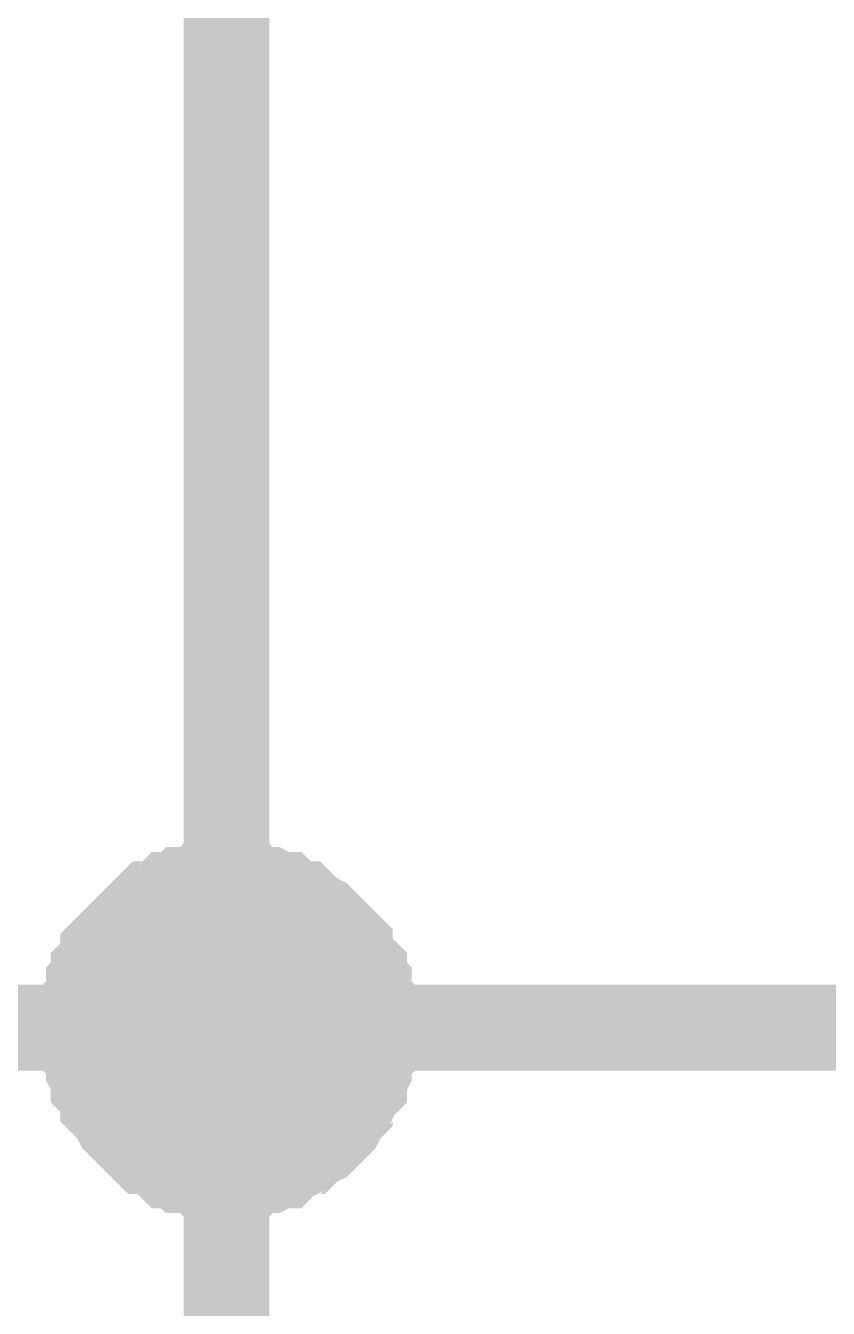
# Model space of a CAD drawing. Header units: millimetres. Extents: x -2024 to 917, y -725 to 13.
# Drawn here: x -1544.801 to -1541.998, y -440.143 to -435.669 of the extents above; entities that cross this region are included whole.
import ezdxf

# ---------------------------------------------------------------- set-up
doc = ezdxf.new("R2010")
doc.units = ezdxf.units.MM

msp = doc.modelspace()

# ---------------------------------------------------------------- linework, layer by layer
at = {"color": 7}
for points, const_width in [([(-1609.0623, -399.1745), (-1591.5678, -399.1745), (-1591.5678, -439.1642), (-1544.0993, -439.1642)], 0.2997), ([(-1516.608, -439.1642), (-1544.0993, -439.1642), (-1544.0993, -434.1634)], 0.2997), ([(-1544.5959, -439.1642), (-1544.5959, -439.1311), (-1544.5959, -439.1145), (-1544.5959, -439.0814), (-1544.5793, -439.0648), (-1544.5793, -439.0317), (-1544.5793, -439.0152), (-1544.5628, -438.9986), (-1544.5628, -438.9655), (-1544.5462, -438.9489), (-1544.5297, -438.9324), (-1544.5297, -438.8993), (-1544.5131, -438.8827), (-1544.4966, -438.8661), (-1544.48, -438.8496), (-1544.4635, -438.833), (-1544.4469, -438.8165), (-1544.4304, -438.7999), (-1544.4138, -438.7833), (-1544.3972, -438.7668), (-1544.3807, -438.7502), (-1544.3641, -438.7337), (-1544.331, -438.7337), (-1544.3145, -438.7171), (-1544.2979, -438.7006), (-1544.2648, -438.7006), (-1544.2483, -438.684), (-1544.2317, -438.684), (-1544.1986, -438.684), (-1544.1821, -438.6674), (-1544.149, -438.6674), (-1544.1324, -438.6674), (-1544.0993, -438.6674)], 0.2997), ([(-1544.5959, -439.1642), (-1544.5959, -439.1311), (-1544.5959, -439.1145), (-1544.5959, -439.0814), (-1544.5793, -439.0648), (-1544.5793, -439.0317), (-1544.5793, -439.0152), (-1544.5628, -438.9986), (-1544.5628, -438.9655), (-1544.5462, -438.9489), (-1544.5297, -438.9324), (-1544.5297, -438.8993), (-1544.5131, -438.8827), (-1544.4966, -438.8661), (-1544.48, -438.8496), (-1544.4635, -438.833), (-1544.4469, -438.8165), (-1544.4304, -438.7999), (-1544.4138, -438.7833), (-1544.3972, -438.7668), (-1544.3807, -438.7502), (-1544.3641, -438.7337), (-1544.331, -438.7337), (-1544.3145, -438.7171), (-1544.2979, -438.7006), (-1544.2648, -438.7006), (-1544.2483, -438.684), (-1544.2317, -438.684), (-1544.1986, -438.684), (-1544.1821, -438.6674), (-1544.149, -438.6674), (-1544.1324, -438.6674), (-1544.0993, -438.6674)], 0.2997), ([(-1544.5959, -439.1642), (-1544.5959, -439.1311), (-1544.5959, -439.1145), (-1544.5959, -439.0814), (-1544.5793, -439.0648), (-1544.5793, -439.0317), (-1544.5793, -439.0152), (-1544.5628, -438.9986), (-1544.5628, -438.9655), (-1544.5462, -438.9489), (-1544.5297, -438.9324), (-1544.5297, -438.8993), (-1544.5131, -438.8827), (-1544.4966, -438.8661), (-1544.48, -438.8496), (-1544.4635, -438.833), (-1544.4469, -438.8165), (-1544.4304, -438.7999), (-1544.4138, -438.7833), (-1544.3972, -438.7668), (-1544.3807, -438.7502), (-1544.3641, -438.7337), (-1544.331, -438.7337), (-1544.3145, -438.7171), (-1544.2979, -438.7006), (-1544.2648, -438.7006), (-1544.2483, -438.684), (-1544.2317, -438.684), (-1544.1986, -438.684), (-1544.1821, -438.6674), (-1544.149, -438.6674), (-1544.1324, -438.6674), (-1544.0993, -438.6674)], 0.2997), ([(-1544.5959, -439.1642), (-1544.5959, -439.1311), (-1544.5959, -439.1145), (-1544.5959, -439.0814), (-1544.5793, -439.0648), (-1544.5793, -439.0317), (-1544.5793, -439.0152), (-1544.5628, -438.9986), (-1544.5628, -438.9655), (-1544.5462, -438.9489), (-1544.5297, -438.9324), (-1544.5297, -438.8993), (-1544.5131, -438.8827), (-1544.4966, -438.8661), (-1544.48, -438.8496), (-1544.4635, -438.833), (-1544.4469, -438.8165), (-1544.4304, -438.7999), (-1544.4138, -438.7833), (-1544.3972, -438.7668), (-1544.3807, -438.7502), (-1544.3641, -438.7337), (-1544.331, -438.7337), (-1544.3145, -438.7171), (-1544.2979, -438.7006), (-1544.2648, -438.7006), (-1544.2483, -438.684), (-1544.2317, -438.684), (-1544.1986, -438.684), (-1544.1821, -438.6674), (-1544.149, -438.6674), (-1544.1324, -438.6674), (-1544.0993, -438.6674)], 0.2997), ([(-1544.5959, -439.1642), (-1544.5959, -439.1311), (-1544.5959, -439.1145), (-1544.5959, -439.0814), (-1544.5793, -439.0648), (-1544.5793, -439.0317), (-1544.5793, -439.0152), (-1544.5628, -438.9986), (-1544.5628, -438.9655), (-1544.5462, -438.9489), (-1544.5297, -438.9324), (-1544.5297, -438.8993), (-1544.5131, -438.8827), (-1544.4966, -438.8661), (-1544.48, -438.8496), (-1544.4635, -438.833), (-1544.4469, -438.8165), (-1544.4304, -438.7999), (-1544.4138, -438.7833), (-1544.3972, -438.7668), (-1544.3807, -438.7502), (-1544.3641, -438.7337), (-1544.331, -438.7337), (-1544.3145, -438.7171), (-1544.2979, -438.7006), (-1544.2648, -438.7006), (-1544.2483, -438.684), (-1544.2317, -438.684), (-1544.1986, -438.684), (-1544.1821, -438.6674), (-1544.149, -438.6674), (-1544.1324, -438.6674), (-1544.0993, -438.6674)], 0.2997), ([(-1544.5959, -439.1642), (-1544.5959, -439.1311), (-1544.5959, -439.1145), (-1544.5959, -439.0814), (-1544.5793, -439.0648), (-1544.5793, -439.0317), (-1544.5793, -439.0152), (-1544.5628, -438.9986), (-1544.5628, -438.9655), (-1544.5462, -438.9489), (-1544.5297, -438.9324), (-1544.5297, -438.8993), (-1544.5131, -438.8827), (-1544.4966, -438.8661), (-1544.48, -438.8496), (-1544.4635, -438.833), (-1544.4469, -438.8165), (-1544.4304, -438.7999), (-1544.4138, -438.7833), (-1544.3972, -438.7668), (-1544.3807, -438.7502), (-1544.3641, -438.7337), (-1544.331, -438.7337), (-1544.3145, -438.7171), (-1544.2979, -438.7006), (-1544.2648, -438.7006), (-1544.2483, -438.684), (-1544.2317, -438.684), (-1544.1986, -438.684), (-1544.1821, -438.6674), (-1544.149, -438.6674), (-1544.1324, -438.6674), (-1544.0993, -438.6674)], 0.2997), ([(-1544.0993, -438.6674), (-1544.0993, -438.6674)], 0.2997), ([(-1544.0993, -438.6674), (-1544.0662, -438.6674), (-1544.0497, -438.6674), (-1544.0166, -438.6674), (-1544, -438.684), (-1543.9669, -438.684), (-1543.9504, -438.684), (-1543.9173, -438.7006), (-1543.9007, -438.7006), (-1543.8842, -438.7171), (-1543.8511, -438.7337), (-1543.8345, -438.7337), (-1543.818, -438.7502), (-1543.8014, -438.7668), (-1543.7683, -438.7833), (-1543.7518, -438.7999), (-1543.7352, -438.8165), (-1543.7187, -438.833), (-1543.7021, -438.8496), (-1543.6856, -438.8661), (-1543.669, -438.8827), (-1543.669, -438.8993), (-1543.6525, -438.9324), (-1543.6359, -438.9489), (-1543.6193, -438.9655), (-1543.6193, -438.9986), (-1543.6028, -439.0152), (-1543.6028, -439.0317), (-1543.6028, -439.0648), (-1543.5862, -439.0814), (-1543.5862, -439.1145), (-1543.5862, -439.1311), (-1543.5862, -439.1642)], 0.2997), ([(-1544.0993, -438.6674), (-1544.0993, -438.6674)], 0.2997), ([(-1544.0993, -438.6674), (-1544.0662, -438.6674), (-1544.0497, -438.6674), (-1544.0166, -438.6674), (-1544, -438.684), (-1543.9669, -438.684), (-1543.9504, -438.684), (-1543.9173, -438.7006), (-1543.9007, -438.7006), (-1543.8842, -438.7171), (-1543.8511, -438.7337), (-1543.8345, -438.7337), (-1543.818, -438.7502), (-1543.8014, -438.7668), (-1543.7683, -438.7833), (-1543.7518, -438.7999), (-1543.7352, -438.8165), (-1543.7187, -438.833), (-1543.7021, -438.8496), (-1543.6856, -438.8661), (-1543.669, -438.8827), (-1543.669, -438.8993), (-1543.6525, -438.9324), (-1543.6359, -438.9489), (-1543.6193, -438.9655), (-1543.6193, -438.9986), (-1543.6028, -439.0152), (-1543.6028, -439.0317), (-1543.6028, -439.0648), (-1543.5862, -439.0814), (-1543.5862, -439.1145), (-1543.5862, -439.1311), (-1543.5862, -439.1642)], 0.2997), ([(-1544.0993, -438.6674), (-1544.0993, -438.6674)], 0.2997), ([(-1544.0993, -438.6674), (-1544.0662, -438.6674), (-1544.0497, -438.6674), (-1544.0166, -438.6674), (-1544, -438.684), (-1543.9669, -438.684), (-1543.9504, -438.684), (-1543.9173, -438.7006), (-1543.9007, -438.7006), (-1543.8842, -438.7171), (-1543.8511, -438.7337), (-1543.8345, -438.7337), (-1543.818, -438.7502), (-1543.8014, -438.7668), (-1543.7683, -438.7833), (-1543.7518, -438.7999), (-1543.7352, -438.8165), (-1543.7187, -438.833), (-1543.7021, -438.8496), (-1543.6856, -438.8661), (-1543.669, -438.8827), (-1543.669, -438.8993), (-1543.6525, -438.9324), (-1543.6359, -438.9489), (-1543.6193, -438.9655), (-1543.6193, -438.9986), (-1543.6028, -439.0152), (-1543.6028, -439.0317), (-1543.6028, -439.0648), (-1543.5862, -439.0814), (-1543.5862, -439.1145), (-1543.5862, -439.1311), (-1543.5862, -439.1642)], 0.2997), ([(-1544.0993, -438.6674), (-1544.0993, -438.6674)], 0.2997), ([(-1544.0993, -438.6674), (-1544.0662, -438.6674), (-1544.0497, -438.6674), (-1544.0166, -438.6674), (-1544, -438.684), (-1543.9669, -438.684), (-1543.9504, -438.684), (-1543.9173, -438.7006), (-1543.9007, -438.7006), (-1543.8842, -438.7171), (-1543.8511, -438.7337), (-1543.8345, -438.7337), (-1543.818, -438.7502), (-1543.8014, -438.7668), (-1543.7683, -438.7833), (-1543.7518, -438.7999), (-1543.7352, -438.8165), (-1543.7187, -438.833), (-1543.7021, -438.8496), (-1543.6856, -438.8661), (-1543.669, -438.8827), (-1543.669, -438.8993), (-1543.6525, -438.9324), (-1543.6359, -438.9489), (-1543.6193, -438.9655), (-1543.6193, -438.9986), (-1543.6028, -439.0152), (-1543.6028, -439.0317), (-1543.6028, -439.0648), (-1543.5862, -439.0814), (-1543.5862, -439.1145), (-1543.5862, -439.1311), (-1543.5862, -439.1642)], 0.2997), ([(-1544.0993, -438.6674), (-1544.0993, -438.6674)], 0.2997), ([(-1544.0993, -438.6674), (-1544.0662, -438.6674), (-1544.0497, -438.6674), (-1544.0166, -438.6674), (-1544, -438.684), (-1543.9669, -438.684), (-1543.9504, -438.684), (-1543.9173, -438.7006), (-1543.9007, -438.7006), (-1543.8842, -438.7171), (-1543.8511, -438.7337), (-1543.8345, -438.7337), (-1543.818, -438.7502), (-1543.8014, -438.7668), (-1543.7683, -438.7833), (-1543.7518, -438.7999), (-1543.7352, -438.8165), (-1543.7187, -438.833), (-1543.7021, -438.8496), (-1543.6856, -438.8661), (-1543.669, -438.8827), (-1543.669, -438.8993), (-1543.6525, -438.9324), (-1543.6359, -438.9489), (-1543.6193, -438.9655), (-1543.6193, -438.9986), (-1543.6028, -439.0152), (-1543.6028, -439.0317), (-1543.6028, -439.0648), (-1543.5862, -439.0814), (-1543.5862, -439.1145), (-1543.5862, -439.1311), (-1543.5862, -439.1642)], 0.2997), ([(-1544.0993, -438.6674), (-1544.0993, -438.6674)], 0.2997), ([(-1544.0993, -438.6674), (-1544.0662, -438.6674), (-1544.0497, -438.6674), (-1544.0166, -438.6674), (-1544, -438.684), (-1543.9669, -438.684), (-1543.9504, -438.684), (-1543.9173, -438.7006), (-1543.9007, -438.7006), (-1543.8842, -438.7171), (-1543.8511, -438.7337), (-1543.8345, -438.7337), (-1543.818, -438.7502), (-1543.8014, -438.7668), (-1543.7683, -438.7833), (-1543.7518, -438.7999), (-1543.7352, -438.8165), (-1543.7187, -438.833), (-1543.7021, -438.8496), (-1543.6856, -438.8661), (-1543.669, -438.8827), (-1543.669, -438.8993), (-1543.6525, -438.9324), (-1543.6359, -438.9489), (-1543.6193, -438.9655), (-1543.6193, -438.9986), (-1543.6028, -439.0152), (-1543.6028, -439.0317), (-1543.6028, -439.0648), (-1543.5862, -439.0814), (-1543.5862, -439.1145), (-1543.5862, -439.1311), (-1543.5862, -439.1642)], 0.2997), ([(-1544.5959, -439.1642), (-1544.5959, -439.1311), (-1544.5959, -439.1145), (-1544.5959, -439.0814), (-1544.5793, -439.0648), (-1544.5793, -439.0317), (-1544.5793, -439.0152), (-1544.5628, -438.9986), (-1544.5628, -438.9655), (-1544.5462, -438.9489), (-1544.5297, -438.9324), (-1544.5297, -438.8993), (-1544.5131, -438.8827), (-1544.4966, -438.8661), (-1544.48, -438.8496), (-1544.4635, -438.833), (-1544.4469, -438.8165), (-1544.4304, -438.7999), (-1544.4138, -438.7833), (-1544.3972, -438.7668), (-1544.3807, -438.7502), (-1544.3641, -438.7337), (-1544.331, -438.7337), (-1544.3145, -438.7171), (-1544.2979, -438.7006), (-1544.2648, -438.7006), (-1544.2483, -438.684), (-1544.2317, -438.684), (-1544.1986, -438.684), (-1544.1821, -438.6674), (-1544.149, -438.6674), (-1544.1324, -438.6674), (-1544.0993, -438.6674)], 0.0991), ([(-1544.5959, -439.1642), (-1544.5959, -439.1311), (-1544.5959, -439.1145), (-1544.5959, -439.0814), (-1544.5793, -439.0648), (-1544.5793, -439.0317), (-1544.5793, -439.0152), (-1544.5628, -438.9986), (-1544.5628, -438.9655), (-1544.5462, -438.9489), (-1544.5297, -438.9324), (-1544.5297, -438.8993), (-1544.5131, -438.8827), (-1544.4966, -438.8661), (-1544.48, -438.8496), (-1544.4635, -438.833), (-1544.4469, -438.8165), (-1544.4304, -438.7999), (-1544.4138, -438.7833), (-1544.3972, -438.7668), (-1544.3807, -438.7502), (-1544.3641, -438.7337), (-1544.331, -438.7337), (-1544.3145, -438.7171), (-1544.2979, -438.7006), (-1544.2648, -438.7006), (-1544.2483, -438.684), (-1544.2317, -438.684), (-1544.1986, -438.684), (-1544.1821, -438.6674), (-1544.149, -438.6674), (-1544.1324, -438.6674), (-1544.0993, -438.6674)], 0.0991), ([(-1544.5959, -439.1642), (-1544.5959, -439.1311), (-1544.5959, -439.1145), (-1544.5959, -439.0814), (-1544.5793, -439.0648), (-1544.5793, -439.0317), (-1544.5793, -439.0152), (-1544.5628, -438.9986), (-1544.5628, -438.9655), (-1544.5462, -438.9489), (-1544.5297, -438.9324), (-1544.5297, -438.8993), (-1544.5131, -438.8827), (-1544.4966, -438.8661), (-1544.48, -438.8496), (-1544.4635, -438.833), (-1544.4469, -438.8165), (-1544.4304, -438.7999), (-1544.4138, -438.7833), (-1544.3972, -438.7668), (-1544.3807, -438.7502), (-1544.3641, -438.7337), (-1544.331, -438.7337), (-1544.3145, -438.7171), (-1544.2979, -438.7006), (-1544.2648, -438.7006), (-1544.2483, -438.684), (-1544.2317, -438.684), (-1544.1986, -438.684), (-1544.1821, -438.6674), (-1544.149, -438.6674), (-1544.1324, -438.6674), (-1544.0993, -438.6674)], 0.0991), ([(-1544.5959, -439.1642), (-1544.5959, -439.1311), (-1544.5959, -439.1145), (-1544.5959, -439.0814), (-1544.5793, -439.0648), (-1544.5793, -439.0317), (-1544.5793, -439.0152), (-1544.5628, -438.9986), (-1544.5628, -438.9655), (-1544.5462, -438.9489), (-1544.5297, -438.9324), (-1544.5297, -438.8993), (-1544.5131, -438.8827), (-1544.4966, -438.8661), (-1544.48, -438.8496), (-1544.4635, -438.833), (-1544.4469, -438.8165), (-1544.4304, -438.7999), (-1544.4138, -438.7833), (-1544.3972, -438.7668), (-1544.3807, -438.7502), (-1544.3641, -438.7337), (-1544.331, -438.7337), (-1544.3145, -438.7171), (-1544.2979, -438.7006), (-1544.2648, -438.7006), (-1544.2483, -438.684), (-1544.2317, -438.684), (-1544.1986, -438.684), (-1544.1821, -438.6674), (-1544.149, -438.6674), (-1544.1324, -438.6674), (-1544.0993, -438.6674)], 0.0991), ([(-1544.5959, -439.1642), (-1544.5959, -439.1311), (-1544.5959, -439.1145), (-1544.5959, -439.0814), (-1544.5793, -439.0648), (-1544.5793, -439.0317), (-1544.5793, -439.0152), (-1544.5628, -438.9986), (-1544.5628, -438.9655), (-1544.5462, -438.9489), (-1544.5297, -438.9324), (-1544.5297, -438.8993), (-1544.5131, -438.8827), (-1544.4966, -438.8661), (-1544.48, -438.8496), (-1544.4635, -438.833), (-1544.4469, -438.8165), (-1544.4304, -438.7999), (-1544.4138, -438.7833), (-1544.3972, -438.7668), (-1544.3807, -438.7502), (-1544.3641, -438.7337), (-1544.331, -438.7337), (-1544.3145, -438.7171), (-1544.2979, -438.7006), (-1544.2648, -438.7006), (-1544.2483, -438.684), (-1544.2317, -438.684), (-1544.1986, -438.684), (-1544.1821, -438.6674), (-1544.149, -438.6674), (-1544.1324, -438.6674), (-1544.0993, -438.6674)], 0.0991), ([(-1544.5959, -439.1642), (-1544.5959, -439.1311), (-1544.5959, -439.1145), (-1544.5959, -439.0814), (-1544.5793, -439.0648), (-1544.5793, -439.0317), (-1544.5793, -439.0152), (-1544.5628, -438.9986), (-1544.5628, -438.9655), (-1544.5462, -438.9489), (-1544.5297, -438.9324), (-1544.5297, -438.8993), (-1544.5131, -438.8827), (-1544.4966, -438.8661), (-1544.48, -438.8496), (-1544.4635, -438.833), (-1544.4469, -438.8165), (-1544.4304, -438.7999), (-1544.4138, -438.7833), (-1544.3972, -438.7668), (-1544.3807, -438.7502), (-1544.3641, -438.7337), (-1544.331, -438.7337), (-1544.3145, -438.7171), (-1544.2979, -438.7006), (-1544.2648, -438.7006), (-1544.2483, -438.684), (-1544.2317, -438.684), (-1544.1986, -438.684), (-1544.1821, -438.6674), (-1544.149, -438.6674), (-1544.1324, -438.6674), (-1544.0993, -438.6674)], 0.0991), ([(-1544.0993, -438.6674), (-1544.0993, -438.6674)], 0.0991), ([(-1544.0993, -438.6674), (-1544.0662, -438.6674), (-1544.0497, -438.6674), (-1544.0166, -438.6674), (-1544, -438.684), (-1543.9669, -438.684), (-1543.9504, -438.684), (-1543.9173, -438.7006), (-1543.9007, -438.7006), (-1543.8842, -438.7171), (-1543.8511, -438.7337), (-1543.8345, -438.7337), (-1543.818, -438.7502), (-1543.8014, -438.7668), (-1543.7683, -438.7833), (-1543.7518, -438.7999), (-1543.7352, -438.8165), (-1543.7187, -438.833), (-1543.7021, -438.8496), (-1543.6856, -438.8661), (-1543.669, -438.8827), (-1543.669, -438.8993), (-1543.6525, -438.9324), (-1543.6359, -438.9489), (-1543.6193, -438.9655), (-1543.6193, -438.9986), (-1543.6028, -439.0152), (-1543.6028, -439.0317), (-1543.6028, -439.0648), (-1543.5862, -439.0814), (-1543.5862, -439.1145), (-1543.5862, -439.1311), (-1543.5862, -439.1642)], 0.0991), ([(-1544.0993, -438.6674), (-1544.0993, -438.6674)], 0.0991), ([(-1544.0993, -438.6674), (-1544.0662, -438.6674), (-1544.0497, -438.6674), (-1544.0166, -438.6674), (-1544, -438.684), (-1543.9669, -438.684), (-1543.9504, -438.684), (-1543.9173, -438.7006), (-1543.9007, -438.7006), (-1543.8842, -438.7171), (-1543.8511, -438.7337), (-1543.8345, -438.7337), (-1543.818, -438.7502), (-1543.8014, -438.7668), (-1543.7683, -438.7833), (-1543.7518, -438.7999), (-1543.7352, -438.8165), (-1543.7187, -438.833), (-1543.7021, -438.8496), (-1543.6856, -438.8661), (-1543.669, -438.8827), (-1543.669, -438.8993), (-1543.6525, -438.9324), (-1543.6359, -438.9489), (-1543.6193, -438.9655), (-1543.6193, -438.9986), (-1543.6028, -439.0152), (-1543.6028, -439.0317), (-1543.6028, -439.0648), (-1543.5862, -439.0814), (-1543.5862, -439.1145), (-1543.5862, -439.1311), (-1543.5862, -439.1642)], 0.0991), ([(-1544.0993, -438.6674), (-1544.0993, -438.6674)], 0.0991), ([(-1544.0993, -438.6674), (-1544.0662, -438.6674), (-1544.0497, -438.6674), (-1544.0166, -438.6674), (-1544, -438.684), (-1543.9669, -438.684), (-1543.9504, -438.684), (-1543.9173, -438.7006), (-1543.9007, -438.7006), (-1543.8842, -438.7171), (-1543.8511, -438.7337), (-1543.8345, -438.7337), (-1543.818, -438.7502), (-1543.8014, -438.7668), (-1543.7683, -438.7833), (-1543.7518, -438.7999), (-1543.7352, -438.8165), (-1543.7187, -438.833), (-1543.7021, -438.8496), (-1543.6856, -438.8661), (-1543.669, -438.8827), (-1543.669, -438.8993), (-1543.6525, -438.9324), (-1543.6359, -438.9489), (-1543.6193, -438.9655), (-1543.6193, -438.9986), (-1543.6028, -439.0152), (-1543.6028, -439.0317), (-1543.6028, -439.0648), (-1543.5862, -439.0814), (-1543.5862, -439.1145), (-1543.5862, -439.1311), (-1543.5862, -439.1642)], 0.0991), ([(-1544.0993, -438.6674), (-1544.0993, -438.6674)], 0.0991), ([(-1544.0993, -438.6674), (-1544.0662, -438.6674), (-1544.0497, -438.6674), (-1544.0166, -438.6674), (-1544, -438.684), (-1543.9669, -438.684), (-1543.9504, -438.684), (-1543.9173, -438.7006), (-1543.9007, -438.7006), (-1543.8842, -438.7171), (-1543.8511, -438.7337), (-1543.8345, -438.7337), (-1543.818, -438.7502), (-1543.8014, -438.7668), (-1543.7683, -438.7833), (-1543.7518, -438.7999), (-1543.7352, -438.8165), (-1543.7187, -438.833), (-1543.7021, -438.8496), (-1543.6856, -438.8661), (-1543.669, -438.8827), (-1543.669, -438.8993), (-1543.6525, -438.9324), (-1543.6359, -438.9489), (-1543.6193, -438.9655), (-1543.6193, -438.9986), (-1543.6028, -439.0152), (-1543.6028, -439.0317), (-1543.6028, -439.0648), (-1543.5862, -439.0814), (-1543.5862, -439.1145), (-1543.5862, -439.1311), (-1543.5862, -439.1642)], 0.0991), ([(-1544.0993, -438.6674), (-1544.0993, -438.6674)], 0.0991), ([(-1544.0993, -438.6674), (-1544.0662, -438.6674), (-1544.0497, -438.6674), (-1544.0166, -438.6674), (-1544, -438.684), (-1543.9669, -438.684), (-1543.9504, -438.684), (-1543.9173, -438.7006), (-1543.9007, -438.7006), (-1543.8842, -438.7171), (-1543.8511, -438.7337), (-1543.8345, -438.7337), (-1543.818, -438.7502), (-1543.8014, -438.7668), (-1543.7683, -438.7833), (-1543.7518, -438.7999), (-1543.7352, -438.8165), (-1543.7187, -438.833), (-1543.7021, -438.8496), (-1543.6856, -438.8661), (-1543.669, -438.8827), (-1543.669, -438.8993), (-1543.6525, -438.9324), (-1543.6359, -438.9489), (-1543.6193, -438.9655), (-1543.6193, -438.9986), (-1543.6028, -439.0152), (-1543.6028, -439.0317), (-1543.6028, -439.0648), (-1543.5862, -439.0814), (-1543.5862, -439.1145), (-1543.5862, -439.1311), (-1543.5862, -439.1642)], 0.0991), ([(-1544.0993, -438.6674), (-1544.0993, -438.6674)], 0.0991), ([(-1544.0993, -438.6674), (-1544.0662, -438.6674), (-1544.0497, -438.6674), (-1544.0166, -438.6674), (-1544, -438.684), (-1543.9669, -438.684), (-1543.9504, -438.684), (-1543.9173, -438.7006), (-1543.9007, -438.7006), (-1543.8842, -438.7171), (-1543.8511, -438.7337), (-1543.8345, -438.7337), (-1543.818, -438.7502), (-1543.8014, -438.7668), (-1543.7683, -438.7833), (-1543.7518, -438.7999), (-1543.7352, -438.8165), (-1543.7187, -438.833), (-1543.7021, -438.8496), (-1543.6856, -438.8661), (-1543.669, -438.8827), (-1543.669, -438.8993), (-1543.6525, -438.9324), (-1543.6359, -438.9489), (-1543.6193, -438.9655), (-1543.6193, -438.9986), (-1543.6028, -439.0152), (-1543.6028, -439.0317), (-1543.6028, -439.0648), (-1543.5862, -439.0814), (-1543.5862, -439.1145), (-1543.5862, -439.1311), (-1543.5862, -439.1642)], 0.0991), ([(-1544.0993, -439.6775), (-1544.1324, -439.6775), (-1544.149, -439.6775), (-1544.1821, -439.6775), (-1544.1986, -439.661), (-1544.2317, -439.661), (-1544.2483, -439.661), (-1544.2648, -439.6444), (-1544.2979, -439.6444), (-1544.3145, -439.6279), (-1544.331, -439.6113), (-1544.3641, -439.5947), (-1544.3807, -439.5947), (-1544.3972, -439.5782), (-1544.4138, -439.5616), (-1544.4304, -439.5451), (-1544.4469, -439.5285), (-1544.4635, -439.5119), (-1544.48, -439.4954), (-1544.4966, -439.4623), (-1544.5131, -439.4457), (-1544.5297, -439.4291), (-1544.5297, -439.4126), (-1544.5462, -439.3795), (-1544.5628, -439.3629), (-1544.5628, -439.3464), (-1544.5793, -439.3132), (-1544.5793, -439.2967), (-1544.5793, -439.2636), (-1544.5959, -439.247), (-1544.5959, -439.2139), (-1544.5959, -439.1973), (-1544.5959, -439.1642)], 0.2997), ([(-1544.5959, -439.1642), (-1544.5959, -439.1642)], 0.2997), ([(-1544.0993, -439.6775), (-1544.1324, -439.6775), (-1544.149, -439.6775), (-1544.1821, -439.6775), (-1544.1986, -439.661), (-1544.2317, -439.661), (-1544.2483, -439.661), (-1544.2648, -439.6444), (-1544.2979, -439.6444), (-1544.3145, -439.6279), (-1544.331, -439.6113), (-1544.3641, -439.5947), (-1544.3807, -439.5947), (-1544.3972, -439.5782), (-1544.4138, -439.5616), (-1544.4304, -439.5451), (-1544.4469, -439.5285), (-1544.4635, -439.5119), (-1544.48, -439.4954), (-1544.4966, -439.4623), (-1544.5131, -439.4457), (-1544.5297, -439.4291), (-1544.5297, -439.4126), (-1544.5462, -439.3795), (-1544.5628, -439.3629), (-1544.5628, -439.3464), (-1544.5793, -439.3132), (-1544.5793, -439.2967), (-1544.5793, -439.2636), (-1544.5959, -439.247), (-1544.5959, -439.2139), (-1544.5959, -439.1973), (-1544.5959, -439.1642)], 0.2997), ([(-1544.5959, -439.1642), (-1544.5959, -439.1642)], 0.2997), ([(-1544.0993, -439.6775), (-1544.1324, -439.6775), (-1544.149, -439.6775), (-1544.1821, -439.6775), (-1544.1986, -439.661), (-1544.2317, -439.661), (-1544.2483, -439.661), (-1544.2648, -439.6444), (-1544.2979, -439.6444), (-1544.3145, -439.6279), (-1544.331, -439.6113), (-1544.3641, -439.5947), (-1544.3807, -439.5947), (-1544.3972, -439.5782), (-1544.4138, -439.5616), (-1544.4304, -439.5451), (-1544.4469, -439.5285), (-1544.4635, -439.5119), (-1544.48, -439.4954), (-1544.4966, -439.4623), (-1544.5131, -439.4457), (-1544.5297, -439.4291), (-1544.5297, -439.4126), (-1544.5462, -439.3795), (-1544.5628, -439.3629), (-1544.5628, -439.3464), (-1544.5793, -439.3132), (-1544.5793, -439.2967), (-1544.5793, -439.2636), (-1544.5959, -439.247), (-1544.5959, -439.2139), (-1544.5959, -439.1973), (-1544.5959, -439.1642)], 0.2997), ([(-1544.5959, -439.1642), (-1544.5959, -439.1642)], 0.2997), ([(-1544.0993, -439.6775), (-1544.1324, -439.6775), (-1544.149, -439.6775), (-1544.1821, -439.6775), (-1544.1986, -439.661), (-1544.2317, -439.661), (-1544.2483, -439.661), (-1544.2648, -439.6444), (-1544.2979, -439.6444), (-1544.3145, -439.6279), (-1544.331, -439.6113), (-1544.3641, -439.5947), (-1544.3807, -439.5947), (-1544.3972, -439.5782), (-1544.4138, -439.5616), (-1544.4304, -439.5451), (-1544.4469, -439.5285), (-1544.4635, -439.5119), (-1544.48, -439.4954), (-1544.4966, -439.4623), (-1544.5131, -439.4457), (-1544.5297, -439.4291), (-1544.5297, -439.4126), (-1544.5462, -439.3795), (-1544.5628, -439.3629), (-1544.5628, -439.3464), (-1544.5793, -439.3132), (-1544.5793, -439.2967), (-1544.5793, -439.2636), (-1544.5959, -439.247), (-1544.5959, -439.2139), (-1544.5959, -439.1973), (-1544.5959, -439.1642)], 0.2997), ([(-1544.5959, -439.1642), (-1544.5959, -439.1642)], 0.2997), ([(-1544.0993, -439.6775), (-1544.1324, -439.6775), (-1544.149, -439.6775), (-1544.1821, -439.6775), (-1544.1986, -439.661), (-1544.2317, -439.661), (-1544.2483, -439.661), (-1544.2648, -439.6444), (-1544.2979, -439.6444), (-1544.3145, -439.6279), (-1544.331, -439.6113), (-1544.3641, -439.5947), (-1544.3807, -439.5947), (-1544.3972, -439.5782), (-1544.4138, -439.5616), (-1544.4304, -439.5451), (-1544.4469, -439.5285), (-1544.4635, -439.5119), (-1544.48, -439.4954), (-1544.4966, -439.4623), (-1544.5131, -439.4457), (-1544.5297, -439.4291), (-1544.5297, -439.4126), (-1544.5462, -439.3795), (-1544.5628, -439.3629), (-1544.5628, -439.3464), (-1544.5793, -439.3132), (-1544.5793, -439.2967), (-1544.5793, -439.2636), (-1544.5959, -439.247), (-1544.5959, -439.2139), (-1544.5959, -439.1973), (-1544.5959, -439.1642)], 0.2997), ([(-1544.5959, -439.1642), (-1544.5959, -439.1642)], 0.2997), ([(-1544.0993, -439.6775), (-1544.1324, -439.6775), (-1544.149, -439.6775), (-1544.1821, -439.6775), (-1544.1986, -439.661), (-1544.2317, -439.661), (-1544.2483, -439.661), (-1544.2648, -439.6444), (-1544.2979, -439.6444), (-1544.3145, -439.6279), (-1544.331, -439.6113), (-1544.3641, -439.5947), (-1544.3807, -439.5947), (-1544.3972, -439.5782), (-1544.4138, -439.5616), (-1544.4304, -439.5451), (-1544.4469, -439.5285), (-1544.4635, -439.5119), (-1544.48, -439.4954), (-1544.4966, -439.4623), (-1544.5131, -439.4457), (-1544.5297, -439.4291), (-1544.5297, -439.4126), (-1544.5462, -439.3795), (-1544.5628, -439.3629), (-1544.5628, -439.3464), (-1544.5793, -439.3132), (-1544.5793, -439.2967), (-1544.5793, -439.2636), (-1544.5959, -439.247), (-1544.5959, -439.2139), (-1544.5959, -439.1973), (-1544.5959, -439.1642)], 0.2997), ([(-1544.5959, -439.1642), (-1544.5959, -439.1642)], 0.2997), ([(-1543.5862, -439.1642), (-1543.5862, -439.1973), (-1543.5862, -439.2139), (-1543.5862, -439.247), (-1543.6028, -439.2636), (-1543.6028, -439.2967), (-1543.6028, -439.3132), (-1543.6193, -439.3464), (-1543.6193, -439.3629), (-1543.6359, -439.3795), (-1543.6525, -439.4126), (-1543.669, -439.4291), (-1543.669, -439.4457), (-1543.6856, -439.4623), (-1543.7021, -439.4954), (-1543.7187, -439.5119), (-1543.7352, -439.5285), (-1543.7518, -439.5451), (-1543.7683, -439.5616), (-1543.8014, -439.5782), (-1543.818, -439.5947), (-1543.8345, -439.5947), (-1543.8511, -439.6113), (-1543.8842, -439.6279), (-1543.9007, -439.6444), (-1543.9173, -439.6444), (-1543.9504, -439.661), (-1543.9669, -439.661), (-1544, -439.661), (-1544.0166, -439.6775), (-1544.0497, -439.6775), (-1544.0662, -439.6775), (-1544.0993, -439.6775)], 0.2997), ([(-1544.0993, -439.1642), (-1544.0993, -446.6654), (-1504.1119, -446.6654)], 0.2997), ([(-1543.5862, -439.1642), (-1543.5862, -439.1973), (-1543.5862, -439.2139), (-1543.5862, -439.247), (-1543.6028, -439.2636), (-1543.6028, -439.2967), (-1543.6028, -439.3132), (-1543.6193, -439.3464), (-1543.6193, -439.3629), (-1543.6359, -439.3795), (-1543.6525, -439.4126), (-1543.669, -439.4291), (-1543.669, -439.4457), (-1543.6856, -439.4623), (-1543.7021, -439.4954), (-1543.7187, -439.5119), (-1543.7352, -439.5285), (-1543.7518, -439.5451), (-1543.7683, -439.5616), (-1543.8014, -439.5782), (-1543.818, -439.5947), (-1543.8345, -439.5947), (-1543.8511, -439.6113), (-1543.8842, -439.6279), (-1543.9007, -439.6444), (-1543.9173, -439.6444), (-1543.9504, -439.661), (-1543.9669, -439.661), (-1544, -439.661), (-1544.0166, -439.6775), (-1544.0497, -439.6775), (-1544.0662, -439.6775), (-1544.0993, -439.6775)], 0.2997), ([(-1543.5862, -439.1642), (-1543.5862, -439.1973), (-1543.5862, -439.2139), (-1543.5862, -439.247), (-1543.6028, -439.2636), (-1543.6028, -439.2967), (-1543.6028, -439.3132), (-1543.6193, -439.3464), (-1543.6193, -439.3629), (-1543.6359, -439.3795), (-1543.6525, -439.4126), (-1543.669, -439.4291), (-1543.669, -439.4457), (-1543.6856, -439.4623), (-1543.7021, -439.4954), (-1543.7187, -439.5119), (-1543.7352, -439.5285), (-1543.7518, -439.5451), (-1543.7683, -439.5616), (-1543.8014, -439.5782), (-1543.818, -439.5947), (-1543.8345, -439.5947), (-1543.8511, -439.6113), (-1543.8842, -439.6279), (-1543.9007, -439.6444), (-1543.9173, -439.6444), (-1543.9504, -439.661), (-1543.9669, -439.661), (-1544, -439.661), (-1544.0166, -439.6775), (-1544.0497, -439.6775), (-1544.0662, -439.6775), (-1544.0993, -439.6775)], 0.2997), ([(-1543.5862, -439.1642), (-1543.5862, -439.1973), (-1543.5862, -439.2139), (-1543.5862, -439.247), (-1543.6028, -439.2636), (-1543.6028, -439.2967), (-1543.6028, -439.3132), (-1543.6193, -439.3464), (-1543.6193, -439.3629), (-1543.6359, -439.3795), (-1543.6525, -439.4126), (-1543.669, -439.4291), (-1543.669, -439.4457), (-1543.6856, -439.4623), (-1543.7021, -439.4954), (-1543.7187, -439.5119), (-1543.7352, -439.5285), (-1543.7518, -439.5451), (-1543.7683, -439.5616), (-1543.8014, -439.5782), (-1543.818, -439.5947), (-1543.8345, -439.5947), (-1543.8511, -439.6113), (-1543.8842, -439.6279), (-1543.9007, -439.6444), (-1543.9173, -439.6444), (-1543.9504, -439.661), (-1543.9669, -439.661), (-1544, -439.661), (-1544.0166, -439.6775), (-1544.0497, -439.6775), (-1544.0662, -439.6775), (-1544.0993, -439.6775)], 0.2997), ([(-1543.5862, -439.1642), (-1543.5862, -439.1973), (-1543.5862, -439.2139), (-1543.5862, -439.247), (-1543.6028, -439.2636), (-1543.6028, -439.2967), (-1543.6028, -439.3132), (-1543.6193, -439.3464), (-1543.6193, -439.3629), (-1543.6359, -439.3795), (-1543.6525, -439.4126), (-1543.669, -439.4291), (-1543.669, -439.4457), (-1543.6856, -439.4623), (-1543.7021, -439.4954), (-1543.7187, -439.5119), (-1543.7352, -439.5285), (-1543.7518, -439.5451), (-1543.7683, -439.5616), (-1543.8014, -439.5782), (-1543.818, -439.5947), (-1543.8345, -439.5947), (-1543.8511, -439.6113), (-1543.8842, -439.6279), (-1543.9007, -439.6444), (-1543.9173, -439.6444), (-1543.9504, -439.661), (-1543.9669, -439.661), (-1544, -439.661), (-1544.0166, -439.6775), (-1544.0497, -439.6775), (-1544.0662, -439.6775), (-1544.0993, -439.6775)], 0.2997), ([(-1543.5862, -439.1642), (-1543.5862, -439.1973), (-1543.5862, -439.2139), (-1543.5862, -439.247), (-1543.6028, -439.2636), (-1543.6028, -439.2967), (-1543.6028, -439.3132), (-1543.6193, -439.3464), (-1543.6193, -439.3629), (-1543.6359, -439.3795), (-1543.6525, -439.4126), (-1543.669, -439.4291), (-1543.669, -439.4457), (-1543.6856, -439.4623), (-1543.7021, -439.4954), (-1543.7187, -439.5119), (-1543.7352, -439.5285), (-1543.7518, -439.5451), (-1543.7683, -439.5616), (-1543.8014, -439.5782), (-1543.818, -439.5947), (-1543.8345, -439.5947), (-1543.8511, -439.6113), (-1543.8842, -439.6279), (-1543.9007, -439.6444), (-1543.9173, -439.6444), (-1543.9504, -439.661), (-1543.9669, -439.661), (-1544, -439.661), (-1544.0166, -439.6775), (-1544.0497, -439.6775), (-1544.0662, -439.6775), (-1544.0993, -439.6775)], 0.2997), ([(-1543.5862, -439.1642), (-1543.5862, -439.1642), (-1543.5862, -439.1642), (-1543.5862, -439.1642), (-1543.5862, -439.1642), (-1543.5862, -439.1642), (-1543.5862, -439.1642), (-1543.5862, -439.1642), (-1543.5862, -439.1642), (-1543.5862, -439.1642), (-1543.5862, -439.1642), (-1543.5862, -439.1642), (-1543.5862, -439.1642), (-1543.5862, -439.1642), (-1543.5862, -439.1642), (-1543.5862, -439.1642), (-1543.5862, -439.1642), (-1543.5862, -439.1642), (-1543.5862, -439.1642), (-1543.5862, -439.1642), (-1543.5862, -439.1642), (-1543.5862, -439.1642), (-1543.5862, -439.1642), (-1543.5862, -439.1642), (-1543.5862, -439.1642), (-1543.5862, -439.1642), (-1543.5862, -439.1642), (-1543.5862, -439.1642), (-1543.5862, -439.1642), (-1543.5862, -439.1642), (-1543.5862, -439.1642), (-1543.5862, -439.1642), (-1543.5862, -439.1642)], 0.2997), ([(-1543.5862, -439.1642), (-1543.5862, -439.1642)], 0.2997), ([(-1543.5862, -439.1642), (-1543.5862, -439.1642), (-1543.5862, -439.1642), (-1543.5862, -439.1642), (-1543.5862, -439.1642), (-1543.5862, -439.1642), (-1543.5862, -439.1642), (-1543.5862, -439.1642), (-1543.5862, -439.1642), (-1543.5862, -439.1642), (-1543.5862, -439.1642), (-1543.5862, -439.1642), (-1543.5862, -439.1642), (-1543.5862, -439.1642), (-1543.5862, -439.1642), (-1543.5862, -439.1642), (-1543.5862, -439.1642), (-1543.5862, -439.1642), (-1543.5862, -439.1642), (-1543.5862, -439.1642), (-1543.5862, -439.1642), (-1543.5862, -439.1642), (-1543.5862, -439.1642), (-1543.5862, -439.1642), (-1543.5862, -439.1642), (-1543.5862, -439.1642), (-1543.5862, -439.1642), (-1543.5862, -439.1642), (-1543.5862, -439.1642), (-1543.5862, -439.1642), (-1543.5862, -439.1642), (-1543.5862, -439.1642), (-1543.5862, -439.1642)], 0.2997), ([(-1543.5862, -439.1642), (-1543.5862, -439.1642)], 0.2997), ([(-1543.5862, -439.1642), (-1543.5862, -439.1642), (-1543.5862, -439.1642), (-1543.5862, -439.1642), (-1543.5862, -439.1642), (-1543.5862, -439.1642), (-1543.5862, -439.1642), (-1543.5862, -439.1642), (-1543.5862, -439.1642), (-1543.5862, -439.1642), (-1543.5862, -439.1642), (-1543.5862, -439.1642), (-1543.5862, -439.1642), (-1543.5862, -439.1642), (-1543.5862, -439.1642), (-1543.5862, -439.1642), (-1543.5862, -439.1642), (-1543.5862, -439.1642), (-1543.5862, -439.1642), (-1543.5862, -439.1642), (-1543.5862, -439.1642), (-1543.5862, -439.1642), (-1543.5862, -439.1642), (-1543.5862, -439.1642), (-1543.5862, -439.1642), (-1543.5862, -439.1642), (-1543.5862, -439.1642), (-1543.5862, -439.1642), (-1543.5862, -439.1642), (-1543.5862, -439.1642), (-1543.5862, -439.1642), (-1543.5862, -439.1642), (-1543.5862, -439.1642)], 0.2997), ([(-1543.5862, -439.1642), (-1543.5862, -439.1642)], 0.2997), ([(-1543.5862, -439.1642), (-1543.5862, -439.1642), (-1543.5862, -439.1642), (-1543.5862, -439.1642), (-1543.5862, -439.1642), (-1543.5862, -439.1642), (-1543.5862, -439.1642), (-1543.5862, -439.1642), (-1543.5862, -439.1642), (-1543.5862, -439.1642), (-1543.5862, -439.1642), (-1543.5862, -439.1642), (-1543.5862, -439.1642), (-1543.5862, -439.1642), (-1543.5862, -439.1642), (-1543.5862, -439.1642), (-1543.5862, -439.1642), (-1543.5862, -439.1642), (-1543.5862, -439.1642), (-1543.5862, -439.1642), (-1543.5862, -439.1642), (-1543.5862, -439.1642), (-1543.5862, -439.1642), (-1543.5862, -439.1642), (-1543.5862, -439.1642), (-1543.5862, -439.1642), (-1543.5862, -439.1642), (-1543.5862, -439.1642), (-1543.5862, -439.1642), (-1543.5862, -439.1642), (-1543.5862, -439.1642), (-1543.5862, -439.1642), (-1543.5862, -439.1642)], 0.2997), ([(-1543.5862, -439.1642), (-1543.5862, -439.1642)], 0.2997), ([(-1543.5862, -439.1642), (-1543.5862, -439.1642), (-1543.5862, -439.1642), (-1543.5862, -439.1642), (-1543.5862, -439.1642), (-1543.5862, -439.1642), (-1543.5862, -439.1642), (-1543.5862, -439.1642), (-1543.5862, -439.1642), (-1543.5862, -439.1642), (-1543.5862, -439.1642), (-1543.5862, -439.1642), (-1543.5862, -439.1642), (-1543.5862, -439.1642), (-1543.5862, -439.1642), (-1543.5862, -439.1642), (-1543.5862, -439.1642), (-1543.5862, -439.1642), (-1543.5862, -439.1642), (-1543.5862, -439.1642), (-1543.5862, -439.1642), (-1543.5862, -439.1642), (-1543.5862, -439.1642), (-1543.5862, -439.1642), (-1543.5862, -439.1642), (-1543.5862, -439.1642), (-1543.5862, -439.1642), (-1543.5862, -439.1642), (-1543.5862, -439.1642), (-1543.5862, -439.1642), (-1543.5862, -439.1642), (-1543.5862, -439.1642), (-1543.5862, -439.1642)], 0.2997), ([(-1543.5862, -439.1642), (-1543.5862, -439.1642)], 0.2997), ([(-1543.5862, -439.1642), (-1543.5862, -439.1642), (-1543.5862, -439.1642), (-1543.5862, -439.1642), (-1543.5862, -439.1642), (-1543.5862, -439.1642), (-1543.5862, -439.1642), (-1543.5862, -439.1642), (-1543.5862, -439.1642), (-1543.5862, -439.1642), (-1543.5862, -439.1642), (-1543.5862, -439.1642), (-1543.5862, -439.1642), (-1543.5862, -439.1642), (-1543.5862, -439.1642), (-1543.5862, -439.1642), (-1543.5862, -439.1642), (-1543.5862, -439.1642), (-1543.5862, -439.1642), (-1543.5862, -439.1642), (-1543.5862, -439.1642), (-1543.5862, -439.1642), (-1543.5862, -439.1642), (-1543.5862, -439.1642), (-1543.5862, -439.1642), (-1543.5862, -439.1642), (-1543.5862, -439.1642), (-1543.5862, -439.1642), (-1543.5862, -439.1642), (-1543.5862, -439.1642), (-1543.5862, -439.1642), (-1543.5862, -439.1642), (-1543.5862, -439.1642)], 0.2997), ([(-1543.5862, -439.1642), (-1543.5862, -439.1642)], 0.2997), ([(-1544.0993, -439.6775), (-1544.1324, -439.6775), (-1544.149, -439.6775), (-1544.1821, -439.6775), (-1544.1986, -439.661), (-1544.2317, -439.661), (-1544.2483, -439.661), (-1544.2648, -439.6444), (-1544.2979, -439.6444), (-1544.3145, -439.6279), (-1544.331, -439.6113), (-1544.3641, -439.5947), (-1544.3807, -439.5947), (-1544.3972, -439.5782), (-1544.4138, -439.5616), (-1544.4304, -439.5451), (-1544.4469, -439.5285), (-1544.4635, -439.5119), (-1544.48, -439.4954), (-1544.4966, -439.4623), (-1544.5131, -439.4457), (-1544.5297, -439.4291), (-1544.5297, -439.4126), (-1544.5462, -439.3795), (-1544.5628, -439.3629), (-1544.5628, -439.3464), (-1544.5793, -439.3132), (-1544.5793, -439.2967), (-1544.5793, -439.2636), (-1544.5959, -439.247), (-1544.5959, -439.2139), (-1544.5959, -439.1973), (-1544.5959, -439.1642)], 0.0991), ([(-1544.5959, -439.1642), (-1544.5959, -439.1642)], 0.0991), ([(-1544.0993, -439.6775), (-1544.1324, -439.6775), (-1544.149, -439.6775), (-1544.1821, -439.6775), (-1544.1986, -439.661), (-1544.2317, -439.661), (-1544.2483, -439.661), (-1544.2648, -439.6444), (-1544.2979, -439.6444), (-1544.3145, -439.6279), (-1544.331, -439.6113), (-1544.3641, -439.5947), (-1544.3807, -439.5947), (-1544.3972, -439.5782), (-1544.4138, -439.5616), (-1544.4304, -439.5451), (-1544.4469, -439.5285), (-1544.4635, -439.5119), (-1544.48, -439.4954), (-1544.4966, -439.4623), (-1544.5131, -439.4457), (-1544.5297, -439.4291), (-1544.5297, -439.4126), (-1544.5462, -439.3795), (-1544.5628, -439.3629), (-1544.5628, -439.3464), (-1544.5793, -439.3132), (-1544.5793, -439.2967), (-1544.5793, -439.2636), (-1544.5959, -439.247), (-1544.5959, -439.2139), (-1544.5959, -439.1973), (-1544.5959, -439.1642)], 0.0991), ([(-1544.5959, -439.1642), (-1544.5959, -439.1642)], 0.0991), ([(-1544.0993, -439.6775), (-1544.1324, -439.6775), (-1544.149, -439.6775), (-1544.1821, -439.6775), (-1544.1986, -439.661), (-1544.2317, -439.661), (-1544.2483, -439.661), (-1544.2648, -439.6444), (-1544.2979, -439.6444), (-1544.3145, -439.6279), (-1544.331, -439.6113), (-1544.3641, -439.5947), (-1544.3807, -439.5947), (-1544.3972, -439.5782), (-1544.4138, -439.5616), (-1544.4304, -439.5451), (-1544.4469, -439.5285), (-1544.4635, -439.5119), (-1544.48, -439.4954), (-1544.4966, -439.4623), (-1544.5131, -439.4457), (-1544.5297, -439.4291), (-1544.5297, -439.4126), (-1544.5462, -439.3795), (-1544.5628, -439.3629), (-1544.5628, -439.3464), (-1544.5793, -439.3132), (-1544.5793, -439.2967), (-1544.5793, -439.2636), (-1544.5959, -439.247), (-1544.5959, -439.2139), (-1544.5959, -439.1973), (-1544.5959, -439.1642)], 0.0991), ([(-1544.5959, -439.1642), (-1544.5959, -439.1642)], 0.0991), ([(-1544.0993, -439.6775), (-1544.1324, -439.6775), (-1544.149, -439.6775), (-1544.1821, -439.6775), (-1544.1986, -439.661), (-1544.2317, -439.661), (-1544.2483, -439.661), (-1544.2648, -439.6444), (-1544.2979, -439.6444), (-1544.3145, -439.6279), (-1544.331, -439.6113), (-1544.3641, -439.5947), (-1544.3807, -439.5947), (-1544.3972, -439.5782), (-1544.4138, -439.5616), (-1544.4304, -439.5451), (-1544.4469, -439.5285), (-1544.4635, -439.5119), (-1544.48, -439.4954), (-1544.4966, -439.4623), (-1544.5131, -439.4457), (-1544.5297, -439.4291), (-1544.5297, -439.4126), (-1544.5462, -439.3795), (-1544.5628, -439.3629), (-1544.5628, -439.3464), (-1544.5793, -439.3132), (-1544.5793, -439.2967), (-1544.5793, -439.2636), (-1544.5959, -439.247), (-1544.5959, -439.2139), (-1544.5959, -439.1973), (-1544.5959, -439.1642)], 0.0991), ([(-1544.5959, -439.1642), (-1544.5959, -439.1642)], 0.0991), ([(-1544.0993, -439.6775), (-1544.1324, -439.6775), (-1544.149, -439.6775), (-1544.1821, -439.6775), (-1544.1986, -439.661), (-1544.2317, -439.661), (-1544.2483, -439.661), (-1544.2648, -439.6444), (-1544.2979, -439.6444), (-1544.3145, -439.6279), (-1544.331, -439.6113), (-1544.3641, -439.5947), (-1544.3807, -439.5947), (-1544.3972, -439.5782), (-1544.4138, -439.5616), (-1544.4304, -439.5451), (-1544.4469, -439.5285), (-1544.4635, -439.5119), (-1544.48, -439.4954), (-1544.4966, -439.4623), (-1544.5131, -439.4457), (-1544.5297, -439.4291), (-1544.5297, -439.4126), (-1544.5462, -439.3795), (-1544.5628, -439.3629), (-1544.5628, -439.3464), (-1544.5793, -439.3132), (-1544.5793, -439.2967), (-1544.5793, -439.2636), (-1544.5959, -439.247), (-1544.5959, -439.2139), (-1544.5959, -439.1973), (-1544.5959, -439.1642)], 0.0991), ([(-1544.5959, -439.1642), (-1544.5959, -439.1642)], 0.0991), ([(-1544.0993, -439.6775), (-1544.1324, -439.6775), (-1544.149, -439.6775), (-1544.1821, -439.6775), (-1544.1986, -439.661), (-1544.2317, -439.661), (-1544.2483, -439.661), (-1544.2648, -439.6444), (-1544.2979, -439.6444), (-1544.3145, -439.6279), (-1544.331, -439.6113), (-1544.3641, -439.5947), (-1544.3807, -439.5947), (-1544.3972, -439.5782), (-1544.4138, -439.5616), (-1544.4304, -439.5451), (-1544.4469, -439.5285), (-1544.4635, -439.5119), (-1544.48, -439.4954), (-1544.4966, -439.4623), (-1544.5131, -439.4457), (-1544.5297, -439.4291), (-1544.5297, -439.4126), (-1544.5462, -439.3795), (-1544.5628, -439.3629), (-1544.5628, -439.3464), (-1544.5793, -439.3132), (-1544.5793, -439.2967), (-1544.5793, -439.2636), (-1544.5959, -439.247), (-1544.5959, -439.2139), (-1544.5959, -439.1973), (-1544.5959, -439.1642)], 0.0991), ([(-1544.5959, -439.1642), (-1544.5959, -439.1642)], 0.0991), ([(-1543.5862, -439.1642), (-1543.5862, -439.1973), (-1543.5862, -439.2139), (-1543.5862, -439.247), (-1543.6028, -439.2636), (-1543.6028, -439.2967), (-1543.6028, -439.3132), (-1543.6193, -439.3464), (-1543.6193, -439.3629), (-1543.6359, -439.3795), (-1543.6525, -439.4126), (-1543.669, -439.4291), (-1543.669, -439.4457), (-1543.6856, -439.4623), (-1543.7021, -439.4954), (-1543.7187, -439.5119), (-1543.7352, -439.5285), (-1543.7518, -439.5451), (-1543.7683, -439.5616), (-1543.8014, -439.5782), (-1543.818, -439.5947), (-1543.8345, -439.5947), (-1543.8511, -439.6113), (-1543.8842, -439.6279), (-1543.9007, -439.6444), (-1543.9173, -439.6444), (-1543.9504, -439.661), (-1543.9669, -439.661), (-1544, -439.661), (-1544.0166, -439.6775), (-1544.0497, -439.6775), (-1544.0662, -439.6775), (-1544.0993, -439.6775)], 0.0991), ([(-1543.5862, -439.1642), (-1543.5862, -439.1973), (-1543.5862, -439.2139), (-1543.5862, -439.247), (-1543.6028, -439.2636), (-1543.6028, -439.2967), (-1543.6028, -439.3132), (-1543.6193, -439.3464), (-1543.6193, -439.3629), (-1543.6359, -439.3795), (-1543.6525, -439.4126), (-1543.669, -439.4291), (-1543.669, -439.4457), (-1543.6856, -439.4623), (-1543.7021, -439.4954), (-1543.7187, -439.5119), (-1543.7352, -439.5285), (-1543.7518, -439.5451), (-1543.7683, -439.5616), (-1543.8014, -439.5782), (-1543.818, -439.5947), (-1543.8345, -439.5947), (-1543.8511, -439.6113), (-1543.8842, -439.6279), (-1543.9007, -439.6444), (-1543.9173, -439.6444), (-1543.9504, -439.661), (-1543.9669, -439.661), (-1544, -439.661), (-1544.0166, -439.6775), (-1544.0497, -439.6775), (-1544.0662, -439.6775), (-1544.0993, -439.6775)], 0.0991), ([(-1543.5862, -439.1642), (-1543.5862, -439.1973), (-1543.5862, -439.2139), (-1543.5862, -439.247), (-1543.6028, -439.2636), (-1543.6028, -439.2967), (-1543.6028, -439.3132), (-1543.6193, -439.3464), (-1543.6193, -439.3629), (-1543.6359, -439.3795), (-1543.6525, -439.4126), (-1543.669, -439.4291), (-1543.669, -439.4457), (-1543.6856, -439.4623), (-1543.7021, -439.4954), (-1543.7187, -439.5119), (-1543.7352, -439.5285), (-1543.7518, -439.5451), (-1543.7683, -439.5616), (-1543.8014, -439.5782), (-1543.818, -439.5947), (-1543.8345, -439.5947), (-1543.8511, -439.6113), (-1543.8842, -439.6279), (-1543.9007, -439.6444), (-1543.9173, -439.6444), (-1543.9504, -439.661), (-1543.9669, -439.661), (-1544, -439.661), (-1544.0166, -439.6775), (-1544.0497, -439.6775), (-1544.0662, -439.6775), (-1544.0993, -439.6775)], 0.0991), ([(-1543.5862, -439.1642), (-1543.5862, -439.1973), (-1543.5862, -439.2139), (-1543.5862, -439.247), (-1543.6028, -439.2636), (-1543.6028, -439.2967), (-1543.6028, -439.3132), (-1543.6193, -439.3464), (-1543.6193, -439.3629), (-1543.6359, -439.3795), (-1543.6525, -439.4126), (-1543.669, -439.4291), (-1543.669, -439.4457), (-1543.6856, -439.4623), (-1543.7021, -439.4954), (-1543.7187, -439.5119), (-1543.7352, -439.5285), (-1543.7518, -439.5451), (-1543.7683, -439.5616), (-1543.8014, -439.5782), (-1543.818, -439.5947), (-1543.8345, -439.5947), (-1543.8511, -439.6113), (-1543.8842, -439.6279), (-1543.9007, -439.6444), (-1543.9173, -439.6444), (-1543.9504, -439.661), (-1543.9669, -439.661), (-1544, -439.661), (-1544.0166, -439.6775), (-1544.0497, -439.6775), (-1544.0662, -439.6775), (-1544.0993, -439.6775)], 0.0991), ([(-1543.5862, -439.1642), (-1543.5862, -439.1973), (-1543.5862, -439.2139), (-1543.5862, -439.247), (-1543.6028, -439.2636), (-1543.6028, -439.2967), (-1543.6028, -439.3132), (-1543.6193, -439.3464), (-1543.6193, -439.3629), (-1543.6359, -439.3795), (-1543.6525, -439.4126), (-1543.669, -439.4291), (-1543.669, -439.4457), (-1543.6856, -439.4623), (-1543.7021, -439.4954), (-1543.7187, -439.5119), (-1543.7352, -439.5285), (-1543.7518, -439.5451), (-1543.7683, -439.5616), (-1543.8014, -439.5782), (-1543.818, -439.5947), (-1543.8345, -439.5947), (-1543.8511, -439.6113), (-1543.8842, -439.6279), (-1543.9007, -439.6444), (-1543.9173, -439.6444), (-1543.9504, -439.661), (-1543.9669, -439.661), (-1544, -439.661), (-1544.0166, -439.6775), (-1544.0497, -439.6775), (-1544.0662, -439.6775), (-1544.0993, -439.6775)], 0.0991), ([(-1543.5862, -439.1642), (-1543.5862, -439.1973), (-1543.5862, -439.2139), (-1543.5862, -439.247), (-1543.6028, -439.2636), (-1543.6028, -439.2967), (-1543.6028, -439.3132), (-1543.6193, -439.3464), (-1543.6193, -439.3629), (-1543.6359, -439.3795), (-1543.6525, -439.4126), (-1543.669, -439.4291), (-1543.669, -439.4457), (-1543.6856, -439.4623), (-1543.7021, -439.4954), (-1543.7187, -439.5119), (-1543.7352, -439.5285), (-1543.7518, -439.5451), (-1543.7683, -439.5616), (-1543.8014, -439.5782), (-1543.818, -439.5947), (-1543.8345, -439.5947), (-1543.8511, -439.6113), (-1543.8842, -439.6279), (-1543.9007, -439.6444), (-1543.9173, -439.6444), (-1543.9504, -439.661), (-1543.9669, -439.661), (-1544, -439.661), (-1544.0166, -439.6775), (-1544.0497, -439.6775), (-1544.0662, -439.6775), (-1544.0993, -439.6775)], 0.0991), ([(-1543.5862, -439.1642), (-1543.5862, -439.1642), (-1543.5862, -439.1642), (-1543.5862, -439.1642), (-1543.5862, -439.1642), (-1543.5862, -439.1642), (-1543.5862, -439.1642), (-1543.5862, -439.1642), (-1543.5862, -439.1642), (-1543.5862, -439.1642), (-1543.5862, -439.1642), (-1543.5862, -439.1642), (-1543.5862, -439.1642), (-1543.5862, -439.1642), (-1543.5862, -439.1642), (-1543.5862, -439.1642), (-1543.5862, -439.1642), (-1543.5862, -439.1642), (-1543.5862, -439.1642), (-1543.5862, -439.1642), (-1543.5862, -439.1642), (-1543.5862, -439.1642), (-1543.5862, -439.1642), (-1543.5862, -439.1642), (-1543.5862, -439.1642), (-1543.5862, -439.1642), (-1543.5862, -439.1642), (-1543.5862, -439.1642), (-1543.5862, -439.1642), (-1543.5862, -439.1642), (-1543.5862, -439.1642), (-1543.5862, -439.1642), (-1543.5862, -439.1642)], 0.0991), ([(-1543.5862, -439.1642), (-1543.5862, -439.1642)], 0.0991), ([(-1543.5862, -439.1642), (-1543.5862, -439.1642), (-1543.5862, -439.1642), (-1543.5862, -439.1642), (-1543.5862, -439.1642), (-1543.5862, -439.1642), (-1543.5862, -439.1642), (-1543.5862, -439.1642), (-1543.5862, -439.1642), (-1543.5862, -439.1642), (-1543.5862, -439.1642), (-1543.5862, -439.1642), (-1543.5862, -439.1642), (-1543.5862, -439.1642), (-1543.5862, -439.1642), (-1543.5862, -439.1642), (-1543.5862, -439.1642), (-1543.5862, -439.1642), (-1543.5862, -439.1642), (-1543.5862, -439.1642), (-1543.5862, -439.1642), (-1543.5862, -439.1642), (-1543.5862, -439.1642), (-1543.5862, -439.1642), (-1543.5862, -439.1642), (-1543.5862, -439.1642), (-1543.5862, -439.1642), (-1543.5862, -439.1642), (-1543.5862, -439.1642), (-1543.5862, -439.1642), (-1543.5862, -439.1642), (-1543.5862, -439.1642), (-1543.5862, -439.1642)], 0.0991), ([(-1543.5862, -439.1642), (-1543.5862, -439.1642)], 0.0991), ([(-1543.5862, -439.1642), (-1543.5862, -439.1642), (-1543.5862, -439.1642), (-1543.5862, -439.1642), (-1543.5862, -439.1642), (-1543.5862, -439.1642), (-1543.5862, -439.1642), (-1543.5862, -439.1642), (-1543.5862, -439.1642), (-1543.5862, -439.1642), (-1543.5862, -439.1642), (-1543.5862, -439.1642), (-1543.5862, -439.1642), (-1543.5862, -439.1642), (-1543.5862, -439.1642), (-1543.5862, -439.1642), (-1543.5862, -439.1642), (-1543.5862, -439.1642), (-1543.5862, -439.1642), (-1543.5862, -439.1642), (-1543.5862, -439.1642), (-1543.5862, -439.1642), (-1543.5862, -439.1642), (-1543.5862, -439.1642), (-1543.5862, -439.1642), (-1543.5862, -439.1642), (-1543.5862, -439.1642), (-1543.5862, -439.1642), (-1543.5862, -439.1642), (-1543.5862, -439.1642), (-1543.5862, -439.1642), (-1543.5862, -439.1642), (-1543.5862, -439.1642)], 0.0991), ([(-1543.5862, -439.1642), (-1543.5862, -439.1642)], 0.0991), ([(-1543.5862, -439.1642), (-1543.5862, -439.1642), (-1543.5862, -439.1642), (-1543.5862, -439.1642), (-1543.5862, -439.1642), (-1543.5862, -439.1642), (-1543.5862, -439.1642), (-1543.5862, -439.1642), (-1543.5862, -439.1642), (-1543.5862, -439.1642), (-1543.5862, -439.1642), (-1543.5862, -439.1642), (-1543.5862, -439.1642), (-1543.5862, -439.1642), (-1543.5862, -439.1642), (-1543.5862, -439.1642), (-1543.5862, -439.1642), (-1543.5862, -439.1642), (-1543.5862, -439.1642), (-1543.5862, -439.1642), (-1543.5862, -439.1642), (-1543.5862, -439.1642), (-1543.5862, -439.1642), (-1543.5862, -439.1642), (-1543.5862, -439.1642), (-1543.5862, -439.1642), (-1543.5862, -439.1642), (-1543.5862, -439.1642), (-1543.5862, -439.1642), (-1543.5862, -439.1642), (-1543.5862, -439.1642), (-1543.5862, -439.1642), (-1543.5862, -439.1642)], 0.0991), ([(-1543.5862, -439.1642), (-1543.5862, -439.1642)], 0.0991), ([(-1543.5862, -439.1642), (-1543.5862, -439.1642), (-1543.5862, -439.1642), (-1543.5862, -439.1642), (-1543.5862, -439.1642), (-1543.5862, -439.1642), (-1543.5862, -439.1642), (-1543.5862, -439.1642), (-1543.5862, -439.1642), (-1543.5862, -439.1642), (-1543.5862, -439.1642), (-1543.5862, -439.1642), (-1543.5862, -439.1642), (-1543.5862, -439.1642), (-1543.5862, -439.1642), (-1543.5862, -439.1642), (-1543.5862, -439.1642), (-1543.5862, -439.1642), (-1543.5862, -439.1642), (-1543.5862, -439.1642), (-1543.5862, -439.1642), (-1543.5862, -439.1642), (-1543.5862, -439.1642), (-1543.5862, -439.1642), (-1543.5862, -439.1642), (-1543.5862, -439.1642), (-1543.5862, -439.1642), (-1543.5862, -439.1642), (-1543.5862, -439.1642), (-1543.5862, -439.1642), (-1543.5862, -439.1642), (-1543.5862, -439.1642), (-1543.5862, -439.1642)], 0.0991), ([(-1543.5862, -439.1642), (-1543.5862, -439.1642)], 0.0991), ([(-1543.5862, -439.1642), (-1543.5862, -439.1642), (-1543.5862, -439.1642), (-1543.5862, -439.1642), (-1543.5862, -439.1642), (-1543.5862, -439.1642), (-1543.5862, -439.1642), (-1543.5862, -439.1642), (-1543.5862, -439.1642), (-1543.5862, -439.1642), (-1543.5862, -439.1642), (-1543.5862, -439.1642), (-1543.5862, -439.1642), (-1543.5862, -439.1642), (-1543.5862, -439.1642), (-1543.5862, -439.1642), (-1543.5862, -439.1642), (-1543.5862, -439.1642), (-1543.5862, -439.1642), (-1543.5862, -439.1642), (-1543.5862, -439.1642), (-1543.5862, -439.1642), (-1543.5862, -439.1642), (-1543.5862, -439.1642), (-1543.5862, -439.1642), (-1543.5862, -439.1642), (-1543.5862, -439.1642), (-1543.5862, -439.1642), (-1543.5862, -439.1642), (-1543.5862, -439.1642), (-1543.5862, -439.1642), (-1543.5862, -439.1642), (-1543.5862, -439.1642)], 0.0991), ([(-1543.5862, -439.1642), (-1543.5862, -439.1642)], 0.0991)]:
    msp.add_lwpolyline(points, dxfattribs=dict(at, const_width=const_width))
at = {"color": 7, "const_width": 0.508}
msp.add_lwpolyline([(-1544.3517, -439.1625, 1), (-1543.8437, -439.1625, 1)], format="xyb", close=True, dxfattribs=at)

doc.saveas('drawing.dxf')
